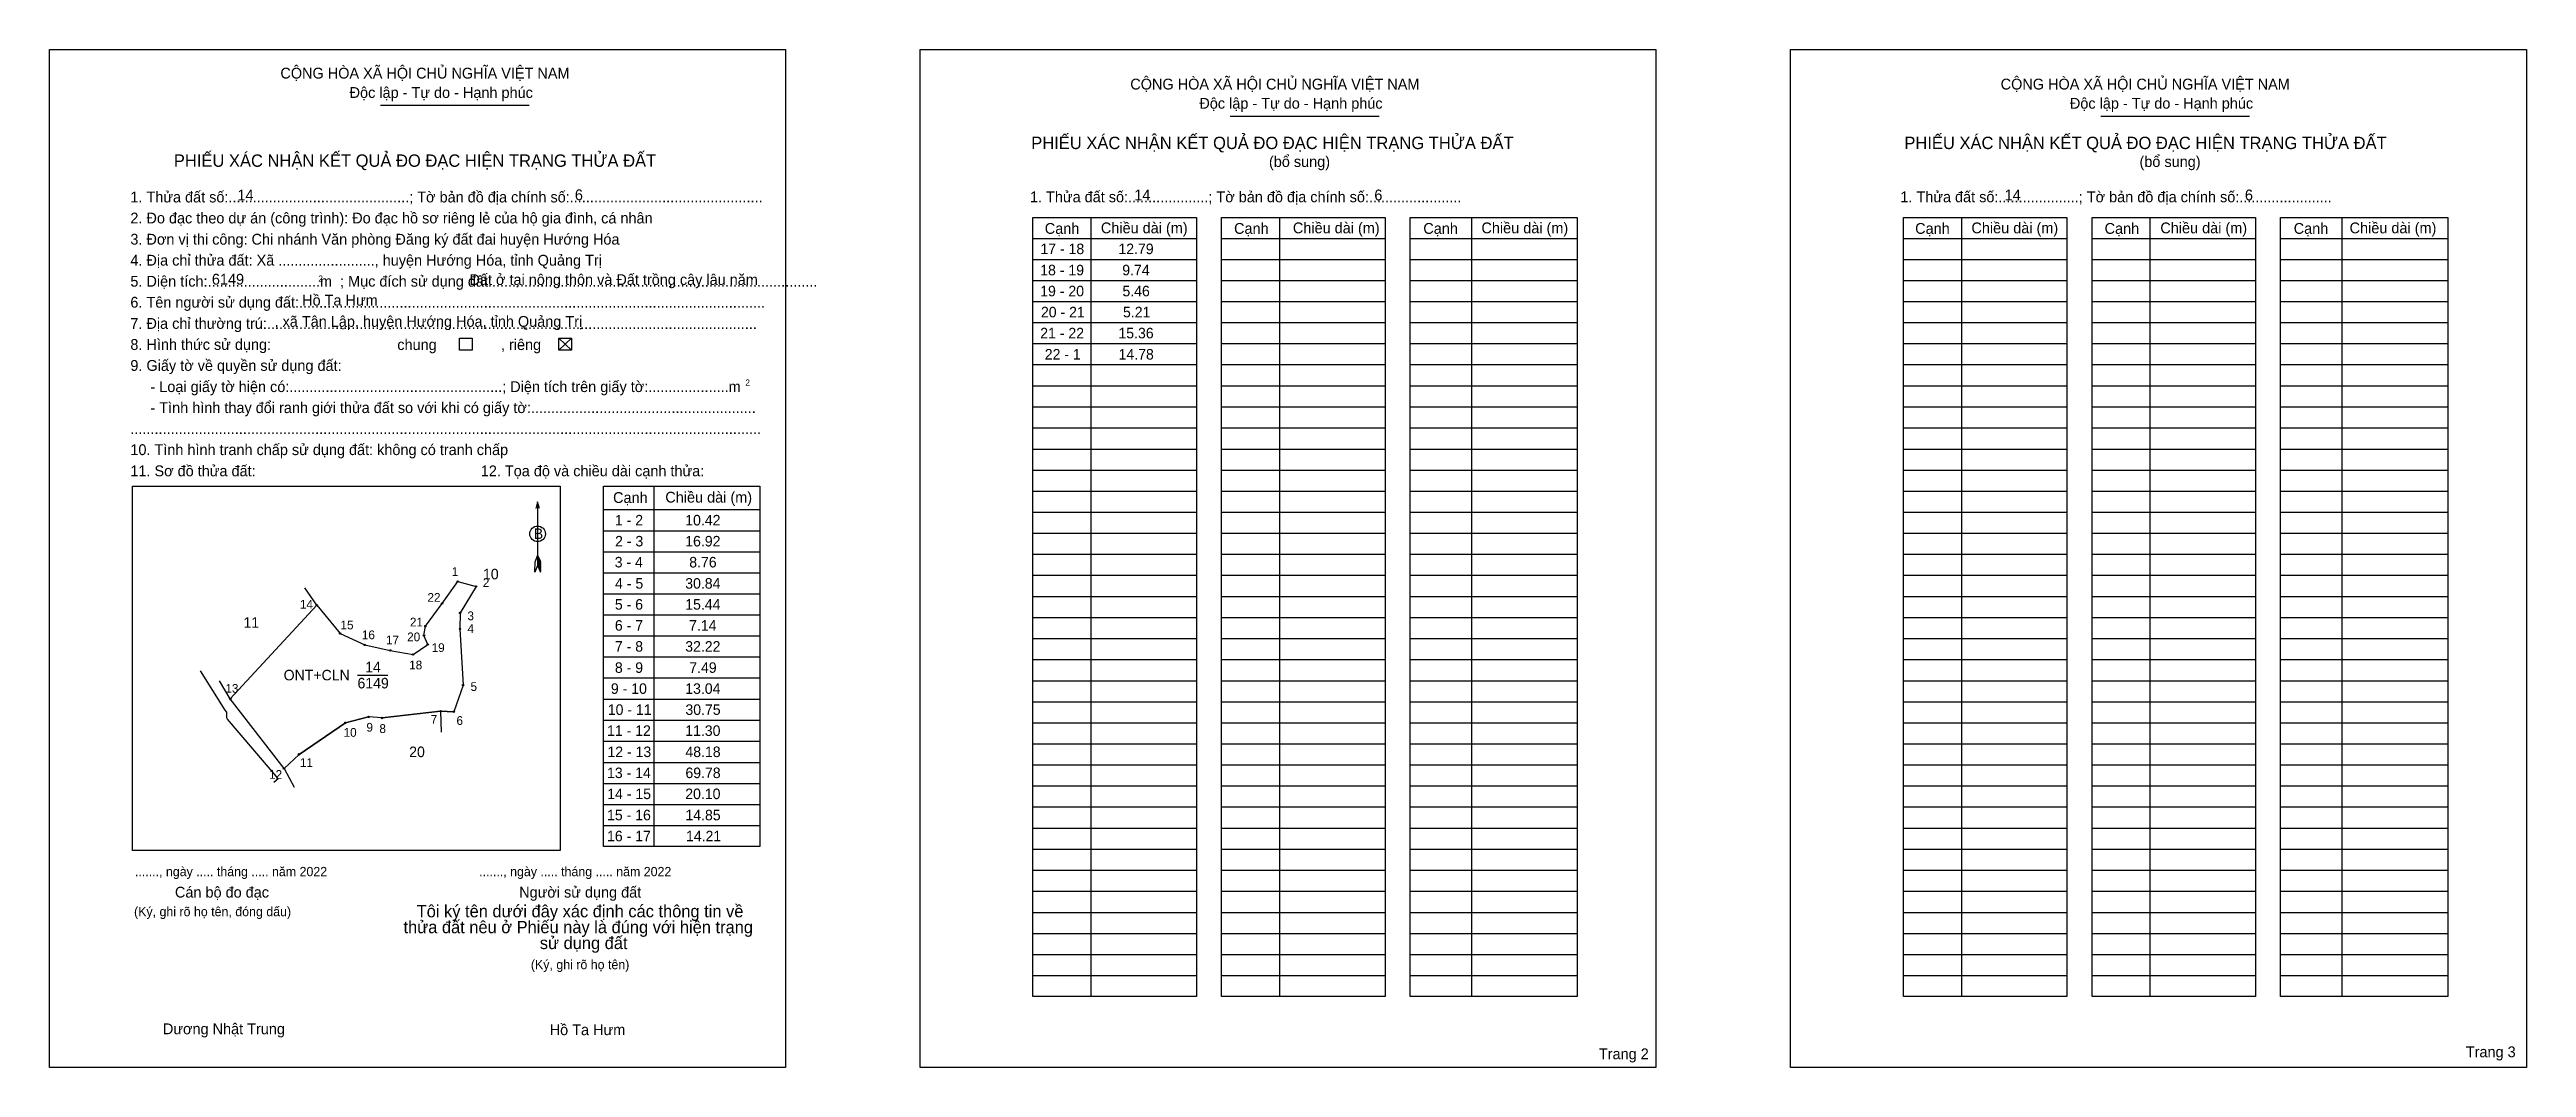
# Model space of a CAD drawing. Extents: x 547322 to 548678, y 1838597 to 1839154.
import ezdxf

# ---------------------------------------------------------------- set-up
doc = ezdxf.new("R2010")
doc.units = 0
for name, color, linetype in [('Level 1', 7, 'Continuous'), ('Level 10', 7, 'Continuous'), ('Level 11', 7, 'Continuous'), ('Level 13', 7, 'Continuous'), ('Level 2', 7, 'Continuous'), ('Level 25', 7, 'Continuous'), ('Level 27', 7, 'Continuous'), ('Level 36', 7, 'Continuous'), ('Level 48', 7, 'Continuous'), ('Level 50', 7, 'Continuous'), ('Level 52', 7, 'Continuous'), ('Level 55', 7, 'Continuous'), ('Level 6', 7, 'Continuous'), ('Level 9', 7, 'Continuous')]:
    doc.layers.add(name, color=color, linetype=linetype)

msp = doc.modelspace()

# ---------------------------------------------------------------- linework, layer by layer
at = {"layer": 'Level 1'}
for p, q in [((547322.5, 1839154.1), (547322.5, 1839154.1)), ((547798.9, 1839154.1), (547798.9, 1839154.1)), ((547503.6, 1839123.6), (547585, 1839123.6)), ((547968.7, 1839117.6), (548050.2, 1839117.6)), ((548445.2, 1839117.6), (548526.6, 1839117.6)), ((547892.4, 1839062.2), (547892.4, 1838635.7)), ((547995.7, 1839062.2), (547995.7, 1838635.7)), ((548100.8, 1839062.2), (548100.8, 1838635.7)), ((548368.9, 1839062.2), (548368.9, 1838635.7)), ((548472.1, 1839062.2), (548472.1, 1838635.7)), ((548577.2, 1839062.2), (548577.2, 1838635.7)), ((547860.7, 1839050.7), (547950.3, 1839050.7)), ((547860.7, 1839039.2), (547950.3, 1839039.2)), ((547964, 1839050.7), (548053.5, 1839050.7)), ((547964, 1839039.2), (548053.5, 1839039.2)), ((548067.2, 1839050.7), (548158.6, 1839050.7)), ((548067.2, 1839039.2), (548158.6, 1839039.2)), ((548337.2, 1839050.7), (548426.7, 1839050.7)), ((548337.2, 1839039.2), (548426.7, 1839039.2)), ((548440.4, 1839050.7), (548529.9, 1839050.7)), ((548440.4, 1839039.2), (548529.9, 1839039.2)), ((548543.6, 1839050.7), (548635.1, 1839050.7)), ((548543.6, 1839039.2), (548635.1, 1839039.2)), ((547860.7, 1839027.7), (547950.3, 1839027.7)), ((547964, 1839027.7), (548053.5, 1839027.7)), ((548067.2, 1839027.7), (548158.6, 1839027.7)), ((548337.2, 1839027.7), (548426.7, 1839027.7)), ((548440.4, 1839027.7), (548529.9, 1839027.7)), ((548543.6, 1839027.7), (548635.1, 1839027.7)), ((547860.7, 1839016.1), (547950.3, 1839016.1)), ((547964, 1839016.1), (548053.5, 1839016.1)), ((548067.2, 1839016.1), (548158.6, 1839016.1)), ((548337.2, 1839016.1), (548426.7, 1839016.1)), ((548440.4, 1839016.1), (548529.9, 1839016.1)), ((548543.6, 1839016.1), (548635.1, 1839016.1)), ((547860.7, 1839004.6), (547950.3, 1839004.6)), ((547964, 1839004.6), (548053.5, 1839004.6)), ((548067.2, 1839004.6), (548158.6, 1839004.6)), ((548337.2, 1839004.6), (548426.7, 1839004.6)), ((548440.4, 1839004.6), (548529.9, 1839004.6)), ((548543.6, 1839004.6), (548635.1, 1839004.6)), ((547601.2, 1838996.1), (547608.1, 1838989.6)), ((547601.2, 1838989.6), (547608.1, 1838996.1)), ((547860.7, 1838993.1), (547950.3, 1838993.1)), ((547964, 1838993.1), (548053.5, 1838993.1)), ((548067.2, 1838993.1), (548158.6, 1838993.1)), ((548337.2, 1838993.1), (548426.7, 1838993.1)), ((548440.4, 1838993.1), (548529.9, 1838993.1)), ((548543.6, 1838993.1), (548635.1, 1838993.1)), ((547860.7, 1838981.6), (547950.3, 1838981.6)), ((547860.7, 1838970), (547950.3, 1838970)), ((547964, 1838981.6), (548053.5, 1838981.6)), ((547964, 1838970), (548053.5, 1838970)), ((548067.2, 1838981.6), (548158.6, 1838981.6)), ((548067.2, 1838970), (548158.6, 1838970)), ((548337.2, 1838981.6), (548426.7, 1838981.6)), ((548337.2, 1838970), (548426.7, 1838970)), ((548440.4, 1838981.6), (548529.9, 1838981.6)), ((548440.4, 1838970), (548529.9, 1838970)), ((548543.6, 1838981.6), (548635.1, 1838981.6)), ((548543.6, 1838970), (548635.1, 1838970)), ((547860.7, 1838958.5), (547950.3, 1838958.5)), ((547964, 1838958.5), (548053.5, 1838958.5)), ((548067.2, 1838958.5), (548158.6, 1838958.5)), ((548337.2, 1838958.5), (548426.7, 1838958.5)), ((548440.4, 1838958.5), (548529.9, 1838958.5)), ((548543.6, 1838958.5), (548635.1, 1838958.5)), ((547860.7, 1838947), (547950.3, 1838947)), ((547964, 1838947), (548053.5, 1838947)), ((548067.2, 1838947), (548158.6, 1838947)), ((548337.2, 1838947), (548426.7, 1838947)), ((548440.4, 1838947), (548529.9, 1838947)), ((548543.6, 1838947), (548635.1, 1838947)), ((547860.7, 1838935.4), (547950.3, 1838935.4)), ((547964, 1838935.4), (548053.5, 1838935.4)), ((548067.2, 1838935.4), (548158.6, 1838935.4)), ((548337.2, 1838935.4), (548426.7, 1838935.4)), ((548440.4, 1838935.4), (548529.9, 1838935.4)), ((548543.6, 1838935.4), (548635.1, 1838935.4)), ((547860.7, 1838923.9), (547950.3, 1838923.9)), ((547964, 1838923.9), (548053.5, 1838923.9)), ((548067.2, 1838923.9), (548158.6, 1838923.9)), ((548337.2, 1838923.9), (548426.7, 1838923.9)), ((548440.4, 1838923.9), (548529.9, 1838923.9)), ((548543.6, 1838923.9), (548635.1, 1838923.9)), ((547367.8, 1838915.1), (547367.8, 1838915.1)), ((547589.6, 1838906.5), (547589.6, 1838871.6)), ((547625.7, 1838902.3), (547711.2, 1838902.3)), ((547653.3, 1838915.1), (547653.3, 1838717.8)), ((547860.7, 1838912.4), (547950.3, 1838912.4)), ((547964, 1838912.4), (548053.5, 1838912.4)), ((548067.2, 1838912.4), (548158.6, 1838912.4)), ((548337.2, 1838912.4), (548426.7, 1838912.4)), ((548440.4, 1838912.4), (548529.9, 1838912.4)), ((548543.6, 1838912.4), (548635.1, 1838912.4)), ((547625.7, 1838890.7), (547711.2, 1838890.7)), ((547860.7, 1838900.9), (547950.3, 1838900.9)), ((547860.7, 1838889.3), (547950.3, 1838889.3)), ((547964, 1838900.9), (548053.5, 1838900.9)), ((547964, 1838889.3), (548053.5, 1838889.3)), ((548067.2, 1838900.9), (548158.6, 1838900.9)), ((548067.2, 1838889.3), (548158.6, 1838889.3)), ((548337.2, 1838900.9), (548426.7, 1838900.9)), ((548337.2, 1838889.3), (548426.7, 1838889.3)), ((548440.4, 1838900.9), (548529.9, 1838900.9)), ((548440.4, 1838889.3), (548529.9, 1838889.3)), ((548543.6, 1838900.9), (548635.1, 1838900.9)), ((548543.6, 1838889.3), (548635.1, 1838889.3)), ((547589.6, 1838877.4), (547588.2, 1838873.8)), ((547589.6, 1838877.4), (547591.1, 1838873.8)), ((547589.6, 1838876.9), (547591.1, 1838873.3)), ((547589.6, 1838876.4), (547591.1, 1838872.8)), ((547589.6, 1838875.9), (547591.1, 1838872.3)), ((547589.6, 1838875.3), (547591.1, 1838871.8)), ((547589.6, 1838874.8), (547591.1, 1838871.2)), ((547625.7, 1838879.2), (547711.2, 1838879.2)), ((547860.7, 1838877.8), (547950.3, 1838877.8)), ((547964, 1838877.8), (548053.5, 1838877.8)), ((548067.2, 1838877.8), (548158.6, 1838877.8)), ((548337.2, 1838877.8), (548426.7, 1838877.8)), ((548440.4, 1838877.8), (548529.9, 1838877.8)), ((548543.6, 1838877.8), (548635.1, 1838877.8)), ((547588.1, 1838868), (547588.2, 1838873.8)), ((547589.6, 1838871.6), (547588.1, 1838868)), ((547589.6, 1838874.3), (547591.1, 1838870.7)), ((547589.6, 1838873.8), (547591.2, 1838870.2)), ((547589.6, 1838873.3), (547591.2, 1838869.7)), ((547589.6, 1838872.9), (547591.2, 1838869.2)), ((547589.6, 1838872.4), (547591.2, 1838868.7)), ((547589.6, 1838871.6), (547591.2, 1838868)), ((547591.2, 1838868), (547591.1, 1838873.8)), ((547625.7, 1838867.7), (547711.2, 1838867.7)), ((547860.7, 1838866.3), (547950.3, 1838866.3)), ((547964, 1838866.3), (548053.5, 1838866.3)), ((548067.2, 1838866.3), (548158.6, 1838866.3)), ((548337.2, 1838866.3), (548426.7, 1838866.3)), ((548440.4, 1838866.3), (548529.9, 1838866.3)), ((548543.6, 1838866.3), (548635.1, 1838866.3)), ((547625.7, 1838856.2), (547711.2, 1838856.2)), ((547860.7, 1838854.7), (547950.3, 1838854.7)), ((547964, 1838854.7), (548053.5, 1838854.7)), ((548067.2, 1838854.7), (548158.6, 1838854.7)), ((548337.2, 1838854.7), (548426.7, 1838854.7)), ((548440.4, 1838854.7), (548529.9, 1838854.7)), ((548543.6, 1838854.7), (548635.1, 1838854.7)), ((547625.7, 1838844.6), (547711.2, 1838844.6)), ((547860.7, 1838843.2), (547950.3, 1838843.2)), ((547964, 1838843.2), (548053.5, 1838843.2)), ((548067.2, 1838843.2), (548158.6, 1838843.2)), ((548337.2, 1838843.2), (548426.7, 1838843.2)), ((548440.4, 1838843.2), (548529.9, 1838843.2)), ((548543.6, 1838843.2), (548635.1, 1838843.2)), ((547625.7, 1838833.1), (547711.2, 1838833.1)), ((547625.7, 1838821.6), (547711.2, 1838821.6)), ((547860.7, 1838831.7), (547950.3, 1838831.7)), ((547964, 1838831.7), (548053.5, 1838831.7)), ((548067.2, 1838831.7), (548158.6, 1838831.7)), ((548337.2, 1838831.7), (548426.7, 1838831.7)), ((548440.4, 1838831.7), (548529.9, 1838831.7)), ((548543.6, 1838831.7), (548635.1, 1838831.7)), ((547625.7, 1838810.1), (547711.2, 1838810.1)), ((547860.7, 1838820.2), (547950.3, 1838820.2)), ((547860.7, 1838808.6), (547950.3, 1838808.6)), ((547964, 1838820.2), (548053.5, 1838820.2)), ((547964, 1838808.6), (548053.5, 1838808.6)), ((548067.2, 1838820.2), (548158.6, 1838820.2)), ((548067.2, 1838808.6), (548158.6, 1838808.6)), ((548337.2, 1838820.2), (548426.7, 1838820.2)), ((548337.2, 1838808.6), (548426.7, 1838808.6)), ((548440.4, 1838820.2), (548529.9, 1838820.2)), ((548440.4, 1838808.6), (548529.9, 1838808.6)), ((548543.6, 1838820.2), (548635.1, 1838820.2)), ((548543.6, 1838808.6), (548635.1, 1838808.6)), ((547625.7, 1838798.5), (547711.2, 1838798.5)), ((547860.7, 1838797.1), (547950.3, 1838797.1)), ((547964, 1838797.1), (548053.5, 1838797.1)), ((548067.2, 1838797.1), (548158.6, 1838797.1)), ((548337.2, 1838797.1), (548426.7, 1838797.1)), ((548440.4, 1838797.1), (548529.9, 1838797.1)), ((548543.6, 1838797.1), (548635.1, 1838797.1)), ((547625.7, 1838787), (547711.2, 1838787)), ((547860.7, 1838785.6), (547950.3, 1838785.6)), ((547964, 1838785.6), (548053.5, 1838785.6)), ((548067.2, 1838785.6), (548158.6, 1838785.6)), ((548337.2, 1838785.6), (548426.7, 1838785.6)), ((548440.4, 1838785.6), (548529.9, 1838785.6)), ((548543.6, 1838785.6), (548635.1, 1838785.6)), ((547625.7, 1838775.5), (547711.2, 1838775.5)), ((547860.7, 1838774.1), (547950.3, 1838774.1)), ((547964, 1838774.1), (548053.5, 1838774.1)), ((548067.2, 1838774.1), (548158.6, 1838774.1)), ((548337.2, 1838774.1), (548426.7, 1838774.1)), ((548440.4, 1838774.1), (548529.9, 1838774.1)), ((548543.6, 1838774.1), (548635.1, 1838774.1)), ((547625.7, 1838763.9), (547711.2, 1838763.9)), ((547860.7, 1838762.5), (547950.3, 1838762.5)), ((547964, 1838762.5), (548053.5, 1838762.5)), ((548067.2, 1838762.5), (548158.6, 1838762.5)), ((548337.2, 1838762.5), (548426.7, 1838762.5)), ((548440.4, 1838762.5), (548529.9, 1838762.5)), ((548543.6, 1838762.5), (548635.1, 1838762.5)), ((547625.7, 1838752.4), (547711.2, 1838752.4)), ((547625.7, 1838740.9), (547711.2, 1838740.9)), ((547860.7, 1838751), (547950.3, 1838751)), ((547860.7, 1838739.5), (547950.3, 1838739.5)), ((547964, 1838751), (548053.5, 1838751)), ((547964, 1838739.5), (548053.5, 1838739.5)), ((548067.2, 1838751), (548158.6, 1838751)), ((548067.2, 1838739.5), (548158.6, 1838739.5)), ((548337.2, 1838751), (548426.7, 1838751)), ((548337.2, 1838739.5), (548426.7, 1838739.5)), ((548440.4, 1838751), (548529.9, 1838751)), ((548440.4, 1838739.5), (548529.9, 1838739.5)), ((548543.6, 1838751), (548635.1, 1838751)), ((548543.6, 1838739.5), (548635.1, 1838739.5)), ((547625.7, 1838729.4), (547711.2, 1838729.4)), ((547860.7, 1838727.9), (547950.3, 1838727.9)), ((547964, 1838727.9), (548053.5, 1838727.9)), ((548067.2, 1838727.9), (548158.6, 1838727.9)), ((548337.2, 1838727.9), (548426.7, 1838727.9)), ((548440.4, 1838727.9), (548529.9, 1838727.9)), ((548543.6, 1838727.9), (548635.1, 1838727.9)), ((547602, 1838715.6), (547602, 1838715.6)), ((547860.7, 1838716.4), (547950.3, 1838716.4)), ((547964, 1838716.4), (548053.5, 1838716.4)), ((548067.2, 1838716.4), (548158.6, 1838716.4)), ((548337.2, 1838716.4), (548426.7, 1838716.4)), ((548440.4, 1838716.4), (548529.9, 1838716.4)), ((548543.6, 1838716.4), (548635.1, 1838716.4)), ((547860.7, 1838704.9), (547950.3, 1838704.9)), ((547964, 1838704.9), (548053.5, 1838704.9)), ((548067.2, 1838704.9), (548158.6, 1838704.9)), ((548337.2, 1838704.9), (548426.7, 1838704.9)), ((548440.4, 1838704.9), (548529.9, 1838704.9)), ((548543.6, 1838704.9), (548635.1, 1838704.9)), ((547860.7, 1838693.4), (547950.3, 1838693.4)), ((547964, 1838693.4), (548053.5, 1838693.4)), ((548067.2, 1838693.4), (548158.6, 1838693.4)), ((548337.2, 1838693.4), (548426.7, 1838693.4)), ((548440.4, 1838693.4), (548529.9, 1838693.4)), ((548543.6, 1838693.4), (548635.1, 1838693.4)), ((547860.7, 1838681.8), (547950.3, 1838681.8)), ((547964, 1838681.8), (548053.5, 1838681.8)), ((548067.2, 1838681.8), (548158.6, 1838681.8)), ((548337.2, 1838681.8), (548426.7, 1838681.8)), ((548440.4, 1838681.8), (548529.9, 1838681.8)), ((548543.6, 1838681.8), (548635.1, 1838681.8)), ((547860.7, 1838670.3), (547950.3, 1838670.3)), ((547860.7, 1838658.8), (547950.3, 1838658.8)), ((547964, 1838670.3), (548053.5, 1838670.3)), ((547964, 1838658.8), (548053.5, 1838658.8)), ((548067.2, 1838670.3), (548158.6, 1838670.3)), ((548067.2, 1838658.8), (548158.6, 1838658.8)), ((548337.2, 1838670.3), (548426.7, 1838670.3)), ((548337.2, 1838658.8), (548426.7, 1838658.8)), ((548440.4, 1838670.3), (548529.9, 1838670.3)), ((548440.4, 1838658.8), (548529.9, 1838658.8)), ((548543.6, 1838670.3), (548635.1, 1838670.3)), ((548543.6, 1838658.8), (548635.1, 1838658.8)), ((547860.7, 1838647.2), (547950.3, 1838647.2)), ((547964, 1838647.2), (548053.5, 1838647.2)), ((548067.2, 1838647.2), (548158.6, 1838647.2)), ((548337.2, 1838647.2), (548426.7, 1838647.2)), ((548440.4, 1838647.2), (548529.9, 1838647.2)), ((548543.6, 1838647.2), (548635.1, 1838647.2)), ((547725.3, 1838596.9), (547725.3, 1838596.9)), ((548201.7, 1838596.9), (548201.7, 1838596.9))]:
    msp.add_line(p, q, dxfattribs=at)
for points in [[(547860.7, 1839062.2), (547950.3, 1839062.2), (547950.3, 1838635.7), (547860.7, 1838635.7)], [(547964, 1839062.2), (548053.5, 1839062.2), (548053.5, 1838635.7), (547964, 1838635.7)], [(548067.2, 1839062.2), (548158.6, 1839062.2), (548158.6, 1838635.7), (548067.2, 1838635.7)], [(548337.2, 1839062.2), (548426.7, 1839062.2), (548426.7, 1838635.7), (548337.2, 1838635.7)], [(548440.4, 1839062.2), (548529.9, 1839062.2), (548529.9, 1838635.7), (548440.4, 1838635.7)], [(548543.6, 1839062.2), (548635.1, 1839062.2), (548635.1, 1838635.7), (548543.6, 1838635.7)], [(547367.8, 1838915.1), (547602, 1838915.1), (547602, 1838715.6), (547367.8, 1838715.6)], [(547625.7, 1838915.1), (547711.2, 1838915.1), (547711.2, 1838717.8), (547625.7, 1838717.8)]]:
    msp.add_lwpolyline(points, close=True, dxfattribs=at)
msp.add_lwpolyline([(547590.6, 1838902.8), (547589.6, 1838906.5), (547588.6, 1838902.8)], dxfattribs=at)
msp.add_circle((547589.6, 1838889), 4.26, dxfattribs=at)
at = {"layer": 'Level 10'}
msp.add_lwpolyline([(547450.8, 1838760.5), (547421.4, 1838798.6), (547468.7, 1838850), (547481.5, 1838834.5), (547495, 1838828.2), (547508.9, 1838825.2), (547521.4, 1838822.9), (547529.5, 1838828.4), (547527.4, 1838833.4), (547528.2, 1838838.5), (547537.3, 1838850.8), (547545.9, 1838862.9), (547555.9, 1838860.2), (547547.2, 1838845.7), (547547.1, 1838837), (547548.8, 1838806.2), (547543.7, 1838791.6), (547536.5, 1838791.9), (547504.5, 1838788.2), (547497.1, 1838788.8), (547484.4, 1838785.6), (547459, 1838768.3)], close=True, dxfattribs=at)
at = {"layer": 'Level 11'}
for centre in [(547545.9, 1838862.9), (547468.7, 1838850), (547537.3, 1838850.8), (547555.9, 1838860.2), (547481.5, 1838834.5), (547528.2, 1838838.5), (547547.1, 1838837), (547547.2, 1838845.7), (547495, 1838828.2), (547508.9, 1838825.2), (547521.4, 1838822.9), (547527.4, 1838833.4), (547529.5, 1838828.4), (547421.4, 1838798.6), (547548.8, 1838806.2), (547484.4, 1838785.6), (547497.1, 1838788.8), (547504.5, 1838788.2), (547536.5, 1838791.9), (547543.7, 1838791.6), (547459, 1838768.3), (547450.8, 1838760.5), (547450.8, 1838760.5)]:
    msp.add_circle(centre, 0.384, dxfattribs=at)
at = {"layer": 'Level 2'}
for points in [[(547322.4, 1839154.1), (547725.3, 1839154.1), (547725.3, 1838596.9), (547322.4, 1838596.9)], [(547798.9, 1839154.1), (548201.7, 1839154.1), (548201.7, 1838596.9), (547798.9, 1838596.9)], [(548275.4, 1839154.1), (548678.2, 1839154.1), (548678.2, 1838596.9), (548275.4, 1838596.9)]]:
    msp.add_lwpolyline(points, close=True, dxfattribs=at)
at = {"layer": 'Level 25'}
for p, q in [((547450.8, 1838760.5), (547421.4, 1838798.6)), ((547459, 1838768.3), (547484.4, 1838785.6)), ((547484.4, 1838785.6), (547497.1, 1838788.8)), ((547504.5, 1838788.2), (547536.5, 1838791.9)), ((547536.5, 1838791.9), (547543.7, 1838791.6))]:
    msp.add_line(p, q, dxfattribs=at)
at = {"layer": 'Level 27'}
for p, q in [((547468.7, 1838850), (547462.2, 1838859.5)), ((547421.4, 1838798.6), (547415.4, 1838808.5)), ((547536.5, 1838791.9), (547536.8, 1838780.4)), ((547450.8, 1838760.5), (547456.3, 1838750.3))]:
    msp.add_line(p, q, dxfattribs=at)
at = {"layer": 'Level 50'}
for points in [[(547546.8, 1838996.1), (547553.7, 1838996.1), (547553.7, 1838989.6), (547546.8, 1838989.6)], [(547601.2, 1838996.1), (547608.1, 1838996.1), (547608.1, 1838989.6), (547601.2, 1838989.6)]]:
    msp.add_lwpolyline(points, close=True, dxfattribs=at)
at = {"layer": 'Level 9'}
for p, q in [((547418.6, 1838792.5), (547405.1, 1838814.1)), ((547491, 1838811.7), (547507.6, 1838811.7)), ((547419.5, 1838791.4), (547418.6, 1838792.5)), ((547419.4, 1838788.2), (547419.5, 1838791.4)), ((547419.9, 1838787.5), (547419.4, 1838788.2)), ((547447.5, 1838755), (547419.9, 1838787.5)), ((547445.3, 1838753.1), (547447.5, 1838755))]:
    msp.add_line(p, q, dxfattribs=at)

# ---------------------------------------------------------------- texts
at = {"layer": 'Level 1'}
for s, height, p in [('CỘNG HÒA XÃ HỘI CHỦ NGHĨA VIỆT NAM', 5.917, (547448.8, 1839138.2)), ('Độc lập - Tự do - Hạnh phúc', 5.917, (547486.7, 1839127.6)), ('CỘNG HÒA XÃ HỘI CHỦ NGHĨA VIỆT NAM', 5.917, (547914, 1839132.2)), ('CỘNG HÒA XÃ HỘI CHỦ NGHĨA VIỆT NAM', 5.917, (548390.4, 1839132.2)), ('Độc lập - Tự do - Hạnh phúc', 5.917, (547951.8, 1839121.7)), ('Độc lập - Tự do - Hạnh phúc', 5.917, (548428.3, 1839121.7)), ('PHIẾU XÁC NHẬN KẾT QUẢ ĐO ĐẠC HIỆN TRẠNG THỬA ĐẤT', 6.763, (547859.8, 1839099.6)), ('PHIẾU XÁC NHẬN KẾT QUẢ ĐO ĐẠC HIỆN TRẠNG THỬA ĐẤT', 6.763, (548337.7, 1839099.6)), ('PHIẾU XÁC NHẬN KẾT QUẢ ĐO ĐẠC HIỆN TRẠNG THỬA ĐẤT', 6.763, (547390.5, 1839089.9)), ('(bổ sung)', 5.92, (547989.9, 1839089.8)), ('(bổ sung)', 5.92, (548466.4, 1839089.8)), ('2. Đo đạc theo dự án (công trình): Đo đạc hồ sơ riêng lẻ của hộ gia đình, cá nhân', 5.917, (547366.7, 1839058.9)), ('1. Thửa đất số:.............................................; Tờ bản đồ địa chính số:................................................', 5.9172, (547366.7, 1839070.4)), ('1. Thửa đất số:....................; Tờ bản đồ địa chính số:.......................', 5.917, (547859.1, 1839070.5)), ('1. Thửa đất số:....................; Tờ bản đồ địa chính số:.......................', 5.917, (548335.5, 1839070.5)), ('3. Đơn vị thi công: Chi nhánh Văn phòng Đăng ký đất đai huyện Hướng Hóa', 5.917, (547366.7, 1839047.3)), ('Cạnh', 5.92, (547867.2, 1839053.2)), ('Chiều dài (m)', 5.917, (547897.9, 1839053.5)), ('Cạnh', 5.92, (547970.8, 1839053.2)), ('Chiều dài (m)', 5.917, (548003, 1839053.5)), ('Cạnh', 5.92, (548074.4, 1839053.2)), ('Chiều dài (m)', 5.917, (548106.2, 1839053.5)), ('Cạnh', 5.92, (548343.6, 1839053.2)), ('Chiều dài (m)', 5.917, (548374.4, 1839053.5)), ('Cạnh', 5.92, (548447.3, 1839053.2)), ('Chiều dài (m)', 5.917, (548477.8, 1839053.5)), ('Cạnh', 5.92, (548550.8, 1839053.2)), ('Chiều dài (m)', 5.917, (548581.4, 1839053.5)), ('4. Địa chỉ thửa đất: Xã ........................, huyện Hướng Hóa, tỉnh Quảng Trị', 5.917, (547366.7, 1839035.8)), ('5. Diện tích:............................m  ; Mục đích sử dụng đất:.................................................................................', 5.9172, (547366.7, 1839024.3)), ('2', 3.38, (547469.6, 1839027)), ('6. Tên người sử dụng đất:....................................................................................................................', 5.9172, (547366.7, 1839012.8)), ('7. Địa chỉ thường trú:..........................................................................................................................', 5.9172, (547366.7, 1839001.2)), ('9. Giấy tờ về quyền sử dụng đất:', 5.917, (547366.7, 1838978.2)), ('chung                , riêng', 5.917, (547512.8, 1838989.6)), ('     - Loại giấy tờ hiện có:.....................................................; Diện tích trên giấy tờ:....................m', 5.9172, (547366.7, 1838966.6)), ('2', 3.38, (547703.3, 1838970.1)), ('     - Tình hình thay đổi ranh giới thửa đất so với khi có giấy tờ:........................................................', 5.9172, (547366.7, 1838955.1)), ('.............................................................................................................................................................', 5.9172, (547366.7, 1838943.6)), ('10. Tình hình tranh chấp sử dụng đất: không có tranh chấp', 5.917, (547366.7, 1838932.1)), ('11. Sơ đồ thửa đất:', 5.917, (547366.7, 1838920.5)), ('12. Tọa độ và chiều dài cạnh thửa:', 5.917, (547558.5, 1838920.5)), ('Cạnh', 5.92, (547630.9, 1838905.9)), ('Chiều dài (m)', 5.917, (547659.5, 1838906.1)), ('B', 5.76, (547587.5, 1838886.2)), ('......., ngày ..... tháng ..... năm 2022', 5.072, (547369.2, 1838701.6)), ('......., ngày ..... tháng ..... năm 2022', 5.072, (547557.6, 1838701.6)), ('(Ký, ghi rõ họ tên, đóng dấu)', 5.072, (547368.7, 1838679.7)), ('Cán bộ đo đạc', 5.917, (547391.1, 1838689.9)), ('Tôi ký tên dưới đây xác định các thông tin về', 6.724, (547523.4, 1838679.1)), ('Người sử dụng đất', 5.917, (547579.5, 1838689.9)), ('thửa đất nêu ở Phiếu này là đúng với hiện trạng', 6.724, (547516.2, 1838670.4)), ('sử dụng đất', 6.724, (547590.8, 1838661.7)), ('(Ký, ghi rõ họ tên)', 5.072, (547585.9, 1838650.7)), ('Dương Nhật Trung', 5.917, (547384.5, 1838615.1)), ('Trang 2', 5.92, (548170.5, 1838601.4)), ('Trang 3', 5.92, (548645, 1838602.5))]:
    msp.add_text(s, height=height, dxfattribs=at).set_placement(p)
at = {"layer": 'Level 13'}
for s, p in [('ONT+CLN', (547450.6, 1838808.8)), ('6149', (547491, 1838804.4)), ('14', (547495.2, 1838813.2))]:
    msp.add_text(s, height=5.76, dxfattribs=at).set_placement(p)
at = {"layer": 'Level 36'}
for s, p in [('10', (547559.7, 1838864.1)), ('11', (547428.6, 1838837.6)), ('20', (547519.3, 1838766.8))]:
    msp.add_text(s, height=5.76, dxfattribs=at).set_placement(p)
at = {"layer": 'Level 48'}
msp.add_text('8. Hình thức sử dụng:', height=5.917, dxfattribs=at).set_placement((547366.7, 1838989.7))
at = {"layer": 'Level 52'}
for s, p in [('17 - 18', (547864.8, 1839042.1)), ('12.79', (547907.5, 1839042.1)), ('18 - 19', (547864.7, 1839030.5)), ('19 - 20', (547864.7, 1839019)), ('9.74', (547909.6, 1839030.5)), ('5.46', (547909.7, 1839019)), ('20 - 21', (547865.1, 1839007.5)), ('5.21', (547910, 1839007.5)), ('21 - 22', (547864.7, 1838996)), ('15.36', (547907.5, 1838996)), ('22 - 1', (547867.2, 1838984.4)), ('14.78', (547907.6, 1838984.4)), ('1 - 2', (547631.9, 1838893.6)), ('10.42', (547670.4, 1838893.6)), ('3 - 4', (547631.8, 1838870.6)), ('2 - 3', (547632, 1838882.1)), ('16.92', (547670.4, 1838882.1)), ('8.76', (547672.6, 1838870.6)), ('4 - 5', (547632, 1838859)), ('30.84', (547670.4, 1838859)), ('5 - 6', (547631.9, 1838847.5)), ('15.44', (547670.4, 1838847.5)), ('6 - 7', (547631.9, 1838836)), ('7.14', (547672.5, 1838836)), ('7 - 8', (547631.9, 1838824.5)), ('32.22', (547670.4, 1838824.5)), ('9 - 10', (547629.7, 1838801.4)), ('8 - 9', (547631.9, 1838812.9)), ('13.04', (547670.4, 1838801.4)), ('7.49', (547672.6, 1838812.9)), ('10 - 11', (547628, 1838789.9)), ('30.75', (547670.5, 1838789.9)), ('11 - 12', (547627.6, 1838778.4)), ('11.30', (547670.4, 1838778.4)), ('12 - 13', (547627.8, 1838766.8)), ('48.18', (547670.5, 1838766.8)), ('13 - 14', (547627.6, 1838755.3)), ('69.78', (547670.5, 1838755.3)), ('14 - 15', (547627.7, 1838743.8)), ('20.10', (547670.4, 1838743.8)), ('15 - 16', (547627.6, 1838732.2)), ('16 - 17', (547627.6, 1838720.7)), ('14.85', (547670.5, 1838732.2)), ('14.21', (547670.8, 1838720.7))]:
    msp.add_text(s, height=5.76, dxfattribs=at).set_placement(p)
at = {"layer": 'Level 55'}
for s, p in [('1', (547545.8, 1838862.9)), ('14', (547468.6, 1838850)), ('22', (547537.2, 1838850.8)), ('2', (547555.9, 1838860.2)), ('15', (547481.4, 1838834.5)), ('21', (547528, 1838838.5)), ('4', (547547, 1838837)), ('3', (547547.1, 1838845.7)), ('16', (547494.8, 1838828.2)), ('17', (547508.7, 1838825.2)), ('18', (547521.3, 1838822.9)), ('20', (547527.2, 1838833.4)), ('19', (547529.4, 1838828.4)), ('13', (547421.3, 1838798.6)), ('5', (547548.7, 1838806.2)), ('10', (547484.3, 1838785.6)), ('9', (547497, 1838788.8)), ('8', (547504.5, 1838788.2)), ('7', (547536.5, 1838791.9)), ('6', (547543.6, 1838791.6)), ('11', (547458.9, 1838768.3)), ('12', (547450.7, 1838760.5))]:
    msp.add_text(s, height=0.192, dxfattribs=at).set_placement(p)
at = {"layer": 'Level 6'}
for s, height, p in [('14', 5.92, (547425.3, 1839071.5)), ('6', 5.92, (547610, 1839071.6)), ('14', 5.92, (547916.2, 1839071.5)), ('6', 5.92, (548047.6, 1839071.5)), ('14', 5.92, (548392.6, 1839071.5)), ('6', 5.92, (548524.1, 1839071.5)), ('6149', 5.92, (547411.3, 1839025.4)), ('Đất ở tại nông thôn và Đất trồng cây lâu năm', 5.918, (547552.3, 1839025.2)), ('Hồ Ta Hưm', 5.92, (547460.7, 1839013.9)), (', xã Tân Lập, huyện Hướng Hóa, tỉnh Quảng Trị', 5.918, (547445.6, 1839002.3)), ('Hồ Ta Hưm', 5.92, (547596.2, 1838614.6))]:
    msp.add_text(s, height=height, dxfattribs=at).set_placement(p)
at = {"layer": 'Level 9'}
for s, p in [('1', (547542.6, 1838865.9)), ('2', (547559.6, 1838859.9)), ('14', (547459.5, 1838848)), ('22', (547529.3, 1838851.8)), ('15', (547481.7, 1838836.7)), ('16', (547493.4, 1838831.3)), ('20', (547518.2, 1838830.2)), ('21', (547519.7, 1838838.3)), ('4', (547551.2, 1838834.7)), ('3', (547551.2, 1838841.7)), ('17', (547506.6, 1838828.5)), ('19', (547531.6, 1838824.3)), ('18', (547519.3, 1838814.8)), ('5', (547552.9, 1838803)), ('13', (547418.7, 1838802)), ('10', (547483.4, 1838777.9)), ('9', (547495.9, 1838780.7)), ('8', (547503, 1838780)), ('7', (547531.1, 1838785.1)), ('6', (547545.2, 1838784.4)), ('12', (547442.6, 1838754.9)), ('11', (547459.5, 1838761.4))]:
    msp.add_text(s, height=4.8, dxfattribs=at).set_placement(p)

doc.saveas('drawing.dxf')
